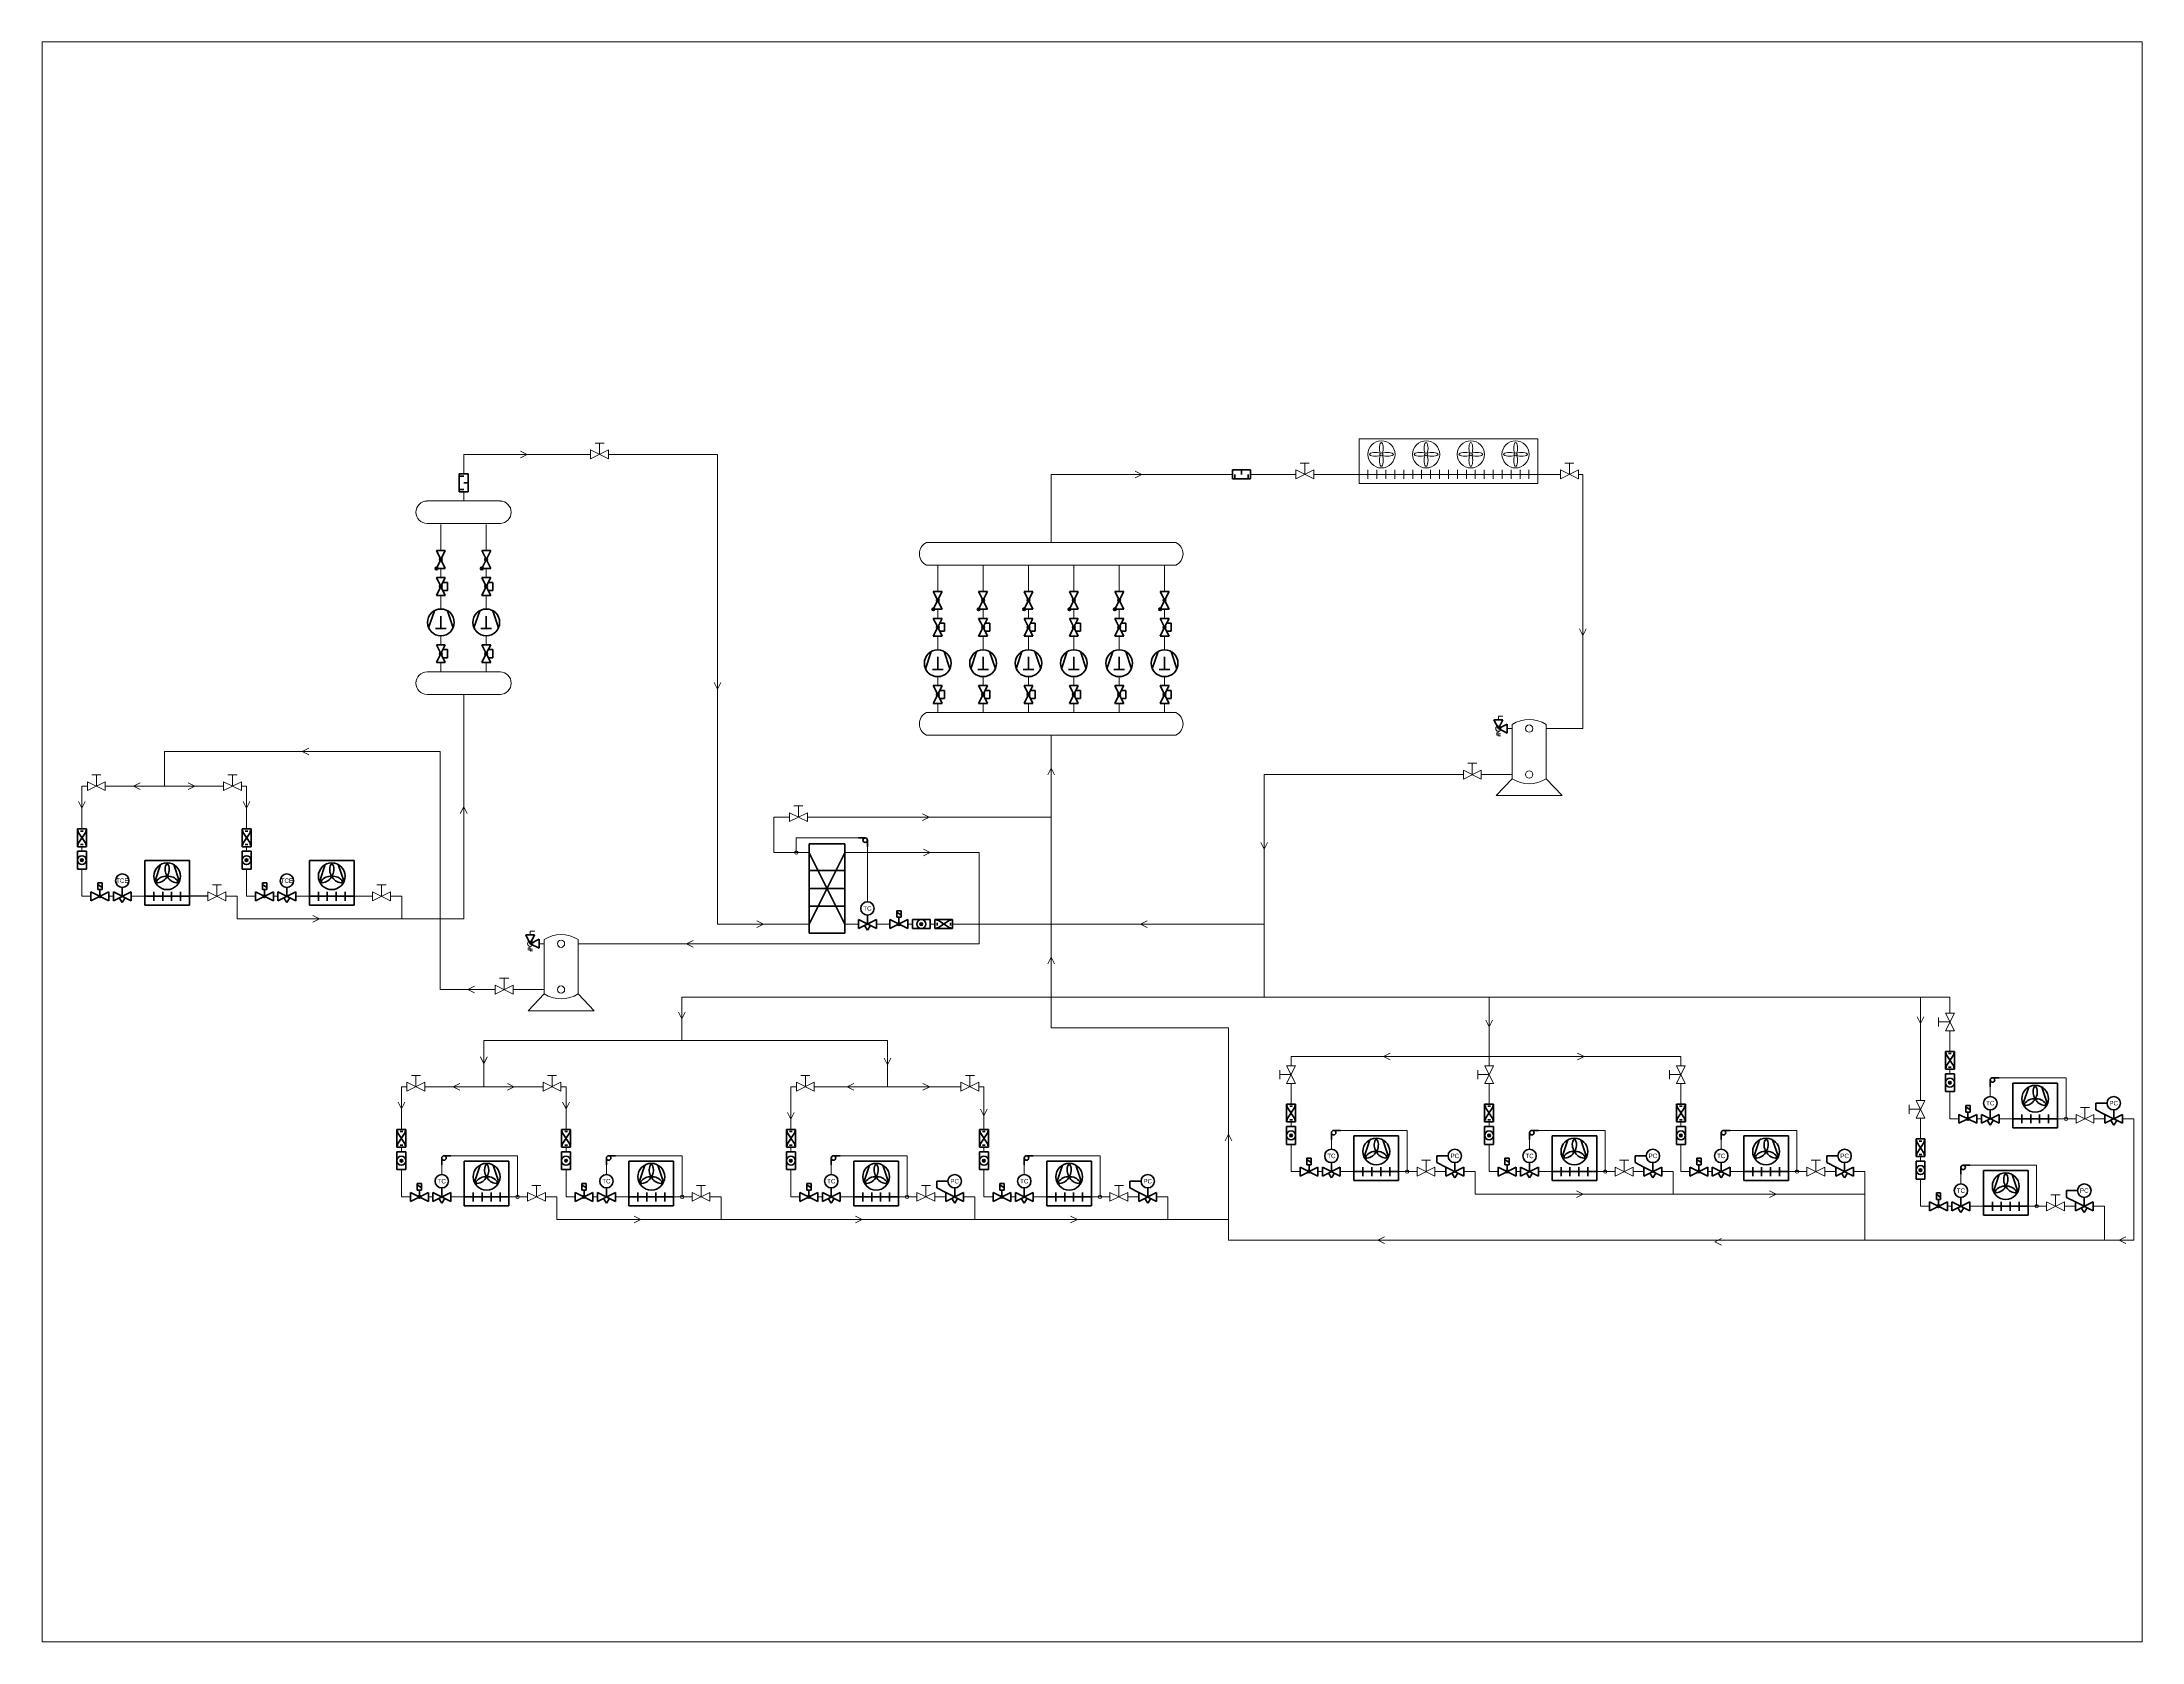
# Paper-space layout 'Layout2' of a CAD drawing. Header units: inches. Extents: x 1.05 to 9.45, y 0.8 to 7.2.
# The model-space entities are those that its viewports show. They can reach past a viewport. Long polylines and large blocks are cut down to what shows.
import ezdxf

# ---------------------------------------------------------------- set-up
doc = ezdxf.new("R2010")
doc.units = ezdxf.units.IN
doc.header["$MEASUREMENT"] = 0
doc.linetypes.add('BORDER2', pattern=[22.225, 6.35, -3.175, 6.35, -3.175, 0, -3.175])
doc.layers.add('CONTOUR', color=7, linetype='Continuous', lineweight=50)
doc.layers.add('TEXT', color=7, linetype='Continuous', lineweight=25)
doc.styles.get("Standard").update_dxf_attribs({"font": 'arial.ttf'})

# ---------------------------------------------------------------- blocks, each defined once
blk = doc.blocks.new('butalen')
at = {"layer": 'CONTOUR'}
for p, q in [((-6.850781, 4.447657), (-3.649219, 14.052343)), ((3.649219, 14.052343), (6.850781, 4.447657)), ((-3, 4), (3, 4)), ((0, 11), (0, 4))]:
    blk.add_line(p, q, dxfattribs=at)
blk.add_circle((0, 7.5), 7.5, dxfattribs=at)
blk = doc.blocks.new('punkt-1')
at = {"layer": 'CONTOUR'}
h = blk.add_hatch(color=256, dxfattribs=at)
edge = h.paths.add_edge_path()
edge.add_arc((0, 0), 0.75, 0, 360)
blk.add_circle((0, 0), 0.75, dxfattribs=at)
blk = doc.blocks.new('prohoden')
at = {"layer": 'CONTOUR'}
for p, q in [((0, 2.5), (0, -2.5)), ((5, 0), (0, 2.5)), ((0, -2.5), (5, 0)), ((2.75, 1.125), (2.75, 3.75)), ((2.75, 3.75), (7.25, 3.75)), ((5, 0), (10, 2.5)), ((10, -2.5), (5, 0)), ((7.25, 3.75), (7.25, 1.125)), ((10, 2.5), (10, -2.5))]:
    blk.add_line(p, q, dxfattribs=at)
blk.add_blockref('punkt-1', (5, 0), dxfattribs=at)
blk = doc.blocks.new('vuzvraten ventil')
at = {"layer": 'CONTOUR'}
h = blk.add_hatch(color=256, dxfattribs=at)
edge = h.paths.add_edge_path()
edge.add_arc((0, 2.5), 0.75, 0, 360)
h = blk.add_hatch(color=256, dxfattribs=at)
edge = h.paths.add_edge_path()
edge.add_arc((5, 0), 0.75, 0, 360)
for p, q in [((10, -2.5), (0, 2.5)), ((0, 2.5), (0, -2.5)), ((0, -2.5), (10, 2.5)), ((10, 2.5), (10, -2.5))]:
    blk.add_line(p, q, dxfattribs=at)
for centre in [(0, 2.5), (5, 0)]:
    blk.add_circle(centre, 0.75, dxfattribs=at)
blk = doc.blocks.new('shumozaglushitel')
at = {"layer": 'CONTOUR'}
for p, q in [((0, 2.5), (0, -2.5)), ((0, 2.5), (10, 2.5)), ((1.25, -2.5), (1.25, 0)), ((5, 2.5), (5, 0)), ((8.75, -2.5), (8.75, 0)), ((10, 2.5), (10, -2.5)), ((0, -2.5), (10, -2.5))]:
    blk.add_line(p, q, dxfattribs=at)
blk = doc.blocks.new('plustinchat')
at = {"layer": 'CONTOUR'}
for p, q in [((0, 5), (25, 5)), ((0, 5), (0, -5)), ((2.5, 5), (22.5, -5)), ((22.5, 5), (2.5, -5)), ((7.5, 5), (7.5, -5)), ((12.5, 5), (12.5, -5)), ((17.5, -5), (17.5, 5)), ((25, -5), (25, 5)), ((0, -5), (25, -5))]:
    blk.add_line(p, q, dxfattribs=at)
blk = doc.blocks.new('izparitel')
at = {"layer": 'CONTOUR'}
for p, q in [((25, 20), (0, 20)), ((0, 20), (0, -5)), ((5.649219, 8.197657), (8.850781, 17.802343)), ((16.149219, 17.802343), (19.350781, 8.197657)), ((25, -5), (25, 20)), ((0, 0), (25, 0)), ((5, -2.5), (5, 2.5)), ((10, 2.5), (10, -2.5)), ((15, -2.5), (15, 2.5)), ((20, 2.5), (20, -2.5)), ((0, -5), (25, -5))]:
    blk.add_line(p, q, dxfattribs=at)
blk.add_circle((12.5, 11.25), 7.5, dxfattribs=at)
for centre, radius, start, end in [((17.916667, 15), 6.588078, 155.57771, 214.695154), ((17.916667, 15), 6.588078, 155.57771, 214.695154), ((12.5, 17.101829), 0.851829, 46.909465, 133.090535), ((12.5, 17.101829), 0.851829, 46.909465, 133.090535), ((7.083333, 15), 6.588078, 325.304846, 24.42229), ((7.083333, 15), 6.588078, 325.304846, 24.42229), ((7.432168, 8.324086), 0.851829, 166.909465, 253.090535), ((11.960738, 4.684029), 6.588078, 85.304846, 144.42229), ((6.544071, 14.065971), 6.588078, 275.57771, 334.695154), ((13.039262, 4.684029), 6.588078, 35.57771, 94.695154), ((18.455929, 14.065971), 6.588078, 205.304846, 264.42229), ((17.567832, 8.324086), 0.851829, 286.909465, 13.090535)]:
    blk.add_arc(centre, radius, start, end, dxfattribs=at)
blk = doc.blocks.new('trv')
at = {"layer": 'CONTOUR'}
for p, q in [((10, -2.5), (0, 2.5)), ((0, 2.5), (0, -2.5)), ((0, -2.5), (10, 2.5)), ((5, 0), (5, 5)), ((10, 2.5), (10, -2.5)), ((5, -3.5), (3.333333, -0.833333)), ((5, -3.5), (6.666667, -0.833333))]:
    blk.add_line(p, q, dxfattribs=at)
blk.add_circle((5, 8.75), 3.75, dxfattribs=at)
at = {"layer": 'CONTOUR', "insert": (5, 8.75), "char_height": 2.5, "width": 100, "attachment_point": 5}
blk.add_mtext('TC', dxfattribs=at)
blk = doc.blocks.new('punkt-0')
at = {"layer": 'CONTOUR'}
h = blk.add_hatch(color=256, dxfattribs=at)
edge = h.paths.add_edge_path()
edge.add_arc((0, 0), 0.75, 0, 360)
blk.add_circle((0, 0), 0.75, dxfattribs=at)
blk = doc.blocks.new('solenoid-ventil')
at = {"layer": 'CONTOUR'}
for p, q in [((10, -2.5), (0, 2.5)), ((0, 2.5), (0, -2.5)), ((0, -2.5), (10, 2.5)), ((3.8, 7.5), (6.2, 7.5)), ((3.8, 7.5), (3.8, 3.8)), ((3.8, 6.7), (6.2, 5)), ((3.8, 3.8), (6.2, 3.8)), ((5, 0), (5, 3.8)), ((6.2, 7.5), (6.2, 3.8)), ((10, 2.5), (10, -2.5))]:
    blk.add_line(p, q, dxfattribs=at)
at = {"layer": 'CONTOUR', "rotation": 90}
blk.add_blockref('punkt-0', (5, 0), dxfattribs=at)
blk = doc.blocks.new('nabludatelno stuklo s indikator za vlaga')
at = {"layer": 'CONTOUR'}
for p, q in [((0, 2.5), (0, -2.5)), ((0, 2.5), (10, 2.5)), ((10, 2.5), (10, -2.5)), ((0, -2.5), (10, -2.5))]:
    blk.add_line(p, q, dxfattribs=at)
blk.add_circle((5, 0), 2.5, dxfattribs=at)
blk.add_blockref('punkt-0', (5, 0), dxfattribs=at)
blk = doc.blocks.new('filtur dehidrator')
at = {"layer": 'CONTOUR'}
for p, q in [((0, 2.5), (0, -2.5)), ((0, 2.5), (10, 2.5)), ((1.25, -2.5), (8.75, 2.5)), ((8.75, -2.5), (1.25, 2.5)), ((1.25, 2.5), (1.25, 1.75)), ((1.25, 0.75), (1.25, -0.75)), ((8.75, 2.5), (8.75, 1.75)), ((8.75, 0.75), (8.75, -0.75)), ((10, 2.5), (10, -2.5)), ((0, -2.5), (10, -2.5)), ((1.25, -2.5), (1.25, -1.75)), ((8.75, -2.5), (8.75, -1.75))]:
    blk.add_line(p, q, dxfattribs=at)
blk = doc.blocks.new('kapqrna truba1')
at = {"layer": 'CONTOUR'}
for p, q in [((3.75, 0), (0, 0)), ((5, -1.25), (5, -5))]:
    blk.add_line(p, q, dxfattribs=at)
blk.add_circle((3.75, -1.25), 1.25, dxfattribs=at)
blk = doc.blocks.new('pc-ventil2')
at = {"layer": 'CONTOUR'}
for p, q in [((-5, 5), (-5, 8.75)), ((1.25, 8.75), (-5, 8.75)), ((0, 2.5), (-5, 5)), ((10, -2.5), (0, 2.5)), ((0, 2.5), (0, -2.5)), ((0, -2.5), (10, 2.5)), ((5, 0), (5, 5)), ((10, 2.5), (10, -2.5)), ((5, -3.5), (3.333333, -0.833333)), ((5, -3.5), (6.666667, -0.833333))]:
    blk.add_line(p, q, dxfattribs=at)
blk.add_circle((5, 8.75), 3.75, dxfattribs=at)
at = {"layer": 'TEXT', "insert": (5, 8.75), "char_height": 2.5, "width": 100, "attachment_point": 5}
blk.add_mtext('PC', dxfattribs=at)
blk = doc.blocks.new('eckventil2')
at = {"layer": 'CONTOUR'}
for p, q in [((0, 2.5), (0, -2.5)), ((5, 0), (0, 2.5)), ((0, -2.5), (5, 0)), ((2.5, -5), (5, 0)), ((5, 0), (7.5, -5)), ((7.5, -5), (2.5, -5))]:
    blk.add_line(p, q, dxfattribs=at)
blk = doc.blocks.new('ERV')
at = {"layer": 'CONTOUR'}
for p, q in [((10, -2.5), (0, 2.5)), ((0, 2.5), (0, -2.5)), ((0, -2.5), (10, 2.5)), ((5, 0), (5, 5)), ((10, 2.5), (10, -2.5)), ((5, -3.5), (3.333333, -0.833333)), ((5, -3.5), (6.666667, -0.833333))]:
    blk.add_line(p, q, dxfattribs=at)
blk.add_circle((5, 8.75), 3.75, dxfattribs=at)
at = {"layer": 'TEXT', "insert": (5, 8.75), "char_height": 2.5, "width": 100, "attachment_point": 5}
blk.add_mtext('TCE', dxfattribs=at)

msp = doc.modelspace()

# ---------------------------------------------------------------- hatches: boundary and pattern name
at = {"lineweight": 15}
h = msp.add_hatch(color=256, dxfattribs=at)
h.dxf.hatch_style = 1
edge = h.paths.add_edge_path()
edge.add_arc((36.89, 19.324), 0.034, 0, 180)
edge.add_arc((36.89, 19.324), 0.034, 180, 314.9981)
edge.add_ellipse((36.89, 19.192), major_axis=(0, -0.132), ratio=0.316606, start_angle=504.8644, end_angle=504.8652)
edge.add_ellipse((37.022, 19.324), major_axis=(0.132, 0), ratio=0.316606, start_angle=-144.8652, end_angle=-144.8644)
edge.add_arc((36.89, 19.324), 0.034, 314.9995, 360)
edge = h.paths.add_edge_path()
edge.add_arc((37.876, 19.324), 0.034, 180, 314.9981)
edge.add_ellipse((37.876, 19.192), major_axis=(0, -0.132), ratio=0.316606, start_angle=504.8644, end_angle=504.8652)
edge.add_ellipse((38.008, 19.324), major_axis=(0.132, 0), ratio=0.316606, start_angle=-144.8652, end_angle=-144.8644)
edge.add_arc((37.876, 19.324), 0.034, 314.9995, 360)
edge.add_arc((37.876, 19.324), 0.034, 0, 180)
edge = h.paths.add_edge_path()
edge.add_arc((38.862, 19.324), 0.034, 180, 314.9981)
edge.add_ellipse((38.862, 19.192), major_axis=(0, -0.132), ratio=0.316606, start_angle=504.8644, end_angle=504.8652)
edge.add_ellipse((38.994, 19.324), major_axis=(0.132, 0), ratio=0.316606, start_angle=-144.8652, end_angle=-144.8644)
edge.add_arc((38.862, 19.324), 0.034, 314.9995, 360)
edge.add_arc((38.862, 19.324), 0.034, 0, 180)
edge = h.paths.add_edge_path()
edge.add_arc((39.848, 19.324), 0.034, 180, 314.9981)
edge.add_ellipse((39.848, 19.192), major_axis=(0, -0.132), ratio=0.316606, start_angle=504.8644, end_angle=504.8652)
edge.add_ellipse((39.979, 19.324), major_axis=(0.132, 0), ratio=0.316606, start_angle=-144.8652, end_angle=-144.8644)
edge.add_arc((39.848, 19.324), 0.034, 314.9995, 360)
edge.add_arc((39.848, 19.324), 0.034, 0, 180)

# ---------------------------------------------------------------- linework, layer by layer
for p, q in [((19.654, 19.322), (19.654, 19.572)), ((36.397, 19.669), (36.397, 18.881)), ((35.201, 19.131), (35.101, 19.131)), ((35.201, 18.881), (35.201, 19.131)), ((35.201, 19.131), (35.301, 19.131)), ((41.036, 18.881), (41.036, 19.131)), ((29.61, 17.381), (29.61, 18.881)), ((29.61, 18.881), (33.61, 18.881)), ((34.004, 18.881), (35.004, 18.881)), ((35.004, 18.98), (35.397, 18.783)), ((35.397, 18.98), (35.004, 18.783)), ((35.004, 18.98), (35.004, 18.783)), ((35.397, 18.783), (35.397, 18.98)), ((35.397, 18.881), (36.397, 18.881)), ((36.397, 18.881), (40.34, 18.881)), ((36.594, 18.98), (36.594, 18.783)), ((36.791, 18.98), (36.791, 18.783)), ((36.988, 18.98), (36.988, 18.783)), ((37.185, 18.98), (37.185, 18.783)), ((37.382, 18.98), (37.382, 18.783)), ((37.58, 18.98), (37.58, 18.783)), ((37.777, 18.98), (37.777, 18.783)), ((37.974, 18.98), (37.974, 18.783)), ((38.171, 18.98), (38.171, 18.783)), ((38.368, 18.98), (38.368, 18.783)), ((38.566, 18.98), (38.566, 18.783)), ((38.763, 18.98), (38.763, 18.783)), ((38.96, 18.98), (38.96, 18.783)), ((39.157, 18.98), (39.157, 18.783)), ((39.354, 18.98), (39.354, 18.783)), ((39.552, 18.98), (39.552, 18.783)), ((39.749, 18.98), (39.749, 18.783)), ((39.946, 18.98), (39.946, 18.783)), ((40.143, 18.98), (40.143, 18.783)), ((40.34, 18.881), (40.84, 18.881)), ((41.233, 18.881), (41.333, 18.881)), ((41.333, 18.881), (41.333, 17.381)), ((17.467, 18.3), (15.852, 18.3)), ((16.659, 18.3), (16.659, 18.5)), ((16.156, 17.402), (16.156, 17.781)), ((17.156, 17.402), (17.156, 17.781)), ((16.156, 17.202), (16.156, 17.402)), ((17.156, 17.202), (17.156, 17.402)), ((41.333, 17.381), (41.333, 13.278)), ((16.156, 16.608), (16.156, 16.808)), ((17.156, 16.608), (17.156, 16.808)), ((27.11, 16.502), (27.11, 16.881)), ((28.11, 16.502), (28.11, 16.881)), ((29.11, 16.502), (29.11, 16.881)), ((30.11, 16.502), (30.11, 16.881)), ((31.11, 16.502), (31.11, 16.881)), ((32.11, 16.502), (32.11, 16.881)), ((16.156, 15.914), (16.156, 16.214)), ((17.156, 15.914), (17.156, 16.214)), ((27.11, 16.302), (27.11, 16.502)), ((28.11, 16.302), (28.11, 16.502)), ((29.11, 16.302), (29.11, 16.502)), ((30.11, 16.302), (30.11, 16.502)), ((31.11, 16.302), (31.11, 16.502)), ((32.11, 16.302), (32.11, 16.502)), ((27.11, 15.708), (27.11, 15.908)), ((28.11, 15.708), (28.11, 15.908)), ((29.11, 15.708), (29.11, 15.908)), ((30.11, 15.708), (30.11, 15.908)), ((31.11, 15.708), (31.11, 15.908)), ((32.11, 15.708), (32.11, 15.908)), ((16.156, 15.127), (16.156, 15.324)), ((17.156, 15.127), (17.156, 15.324)), ((27.11, 15.014), (27.11, 15.314)), ((28.11, 15.014), (28.11, 15.314)), ((29.11, 15.014), (29.11, 15.314)), ((30.11, 15.014), (30.11, 15.314)), ((31.11, 15.014), (31.11, 15.314)), ((32.11, 15.014), (32.11, 15.314)), ((17.467, 14.533), (15.852, 14.533)), ((16.156, 14.533), (16.156, 14.733)), ((17.156, 14.533), (17.156, 14.733)), ((27.11, 14.227), (27.11, 14.424)), ((28.11, 14.227), (28.11, 14.424)), ((29.11, 14.227), (29.11, 14.424)), ((30.11, 14.227), (30.11, 14.424)), ((31.11, 14.227), (31.11, 14.424)), ((32.11, 14.227), (32.11, 14.424)), ((16.659, 9.081), (16.659, 14.033)), ((27.11, 13.633), (27.11, 13.833)), ((28.11, 13.633), (28.11, 13.833)), ((29.11, 13.633), (29.11, 13.833)), ((30.11, 13.633), (30.11, 13.833)), ((31.11, 13.633), (31.11, 13.833)), ((32.11, 13.633), (32.11, 13.833)), ((39.468, 13.474), (39.468, 13.554)), ((39.468, 13.554), (39.568, 13.554)), ((29.61, 13.133), (29.61, 8.243)), ((39.468, 13.199), (39.419, 13.18)), ((39.419, 13.18), (39.517, 13.16)), ((39.517, 13.16), (39.419, 13.14)), ((39.419, 13.14), (39.517, 13.121)), ((39.468, 13.219), (39.468, 13.199)), ((39.517, 13.121), (39.468, 13.111)), ((39.773, 13.278), (39.665, 13.278)), ((39.773, 13.372), (39.773, 12.172)), ((40.523, 13.372), (40.523, 12.172)), ((41.333, 13.278), (40.523, 13.278)), ((38.894, 12.266), (38.894, 12.516)), ((8.562, 12.009), (8.562, 12.259)), ((10.062, 12.009), (10.062, 12.384)), ((11.562, 12.009), (11.562, 12.259)), ((38.698, 12.266), (34.305, 12.266)), ((34.305, 8.969), (34.305, 12.266)), ((39.773, 12.266), (39.091, 12.266)), ((39.773, 12.172), (39.42, 11.801)), ((40.523, 12.172), (40.876, 11.801)), ((8.242, 12.009), (8.242, 11.521)), ((8.242, 12.009), (8.365, 12.009)), ((8.759, 12.009), (11.365, 12.009)), ((11.872, 12.009), (11.759, 12.009)), ((11.872, 12.009), (11.872, 11.521)), ((24.038, 11.325), (24.038, 11.575)), ((39.42, 11.801), (40.876, 11.801)), ((8.242, 11.069), (8.242, 11.521)), ((11.872, 11.069), (11.872, 11.521)), ((24.235, 11.325), (29.61, 11.325)), ((8.242, 10.575), (8.242, 10.675)), ((11.872, 10.575), (11.872, 10.675)), ((25.063, 10.544), (25.86, 10.544)), ((25.86, 10.544), (28.022, 10.544)), ((28.022, 10.544), (28.022, 8.536)), ((8.242, 10.081), (8.242, 10.181)), ((8.242, 9.581), (8.242, 10.081)), ((11.219, 9.581), (11.219, 9.831)), ((11.872, 10.081), (11.872, 10.181)), ((11.872, 9.581), (11.872, 10.081)), ((14.848, 9.581), (14.848, 9.831)), ((8.442, 9.581), (8.242, 9.581)), ((8.936, 9.581), (8.836, 9.581)), ((9.63, 9.581), (9.33, 9.581)), ((11.415, 9.581), (11.665, 9.581)), ((11.665, 9.581), (11.665, 9.081)), ((12.072, 9.581), (11.872, 9.581)), ((12.565, 9.581), (12.465, 9.581)), ((13.259, 9.581), (12.959, 9.581)), ((14.243, 9.581), (14.651, 9.581)), ((15.045, 9.581), (15.295, 9.581)), ((15.295, 9.581), (15.295, 9.081)), ((11.665, 9.081), (15.295, 9.081)), ((15.295, 9.081), (16.659, 9.081)), ((18.125, 8.733), (18.125, 8.812)), ((18.125, 8.812), (18.225, 8.812)), ((25.063, 8.969), (25.363, 8.969)), ((26.057, 8.969), (25.757, 8.969)), ((26.55, 8.969), (26.45, 8.969)), ((26.944, 8.969), (27.044, 8.969)), ((34.305, 8.969), (27.438, 8.969)), ((34.305, 8.969), (34.305, 7.358)), ((18.125, 8.458), (18.076, 8.438)), ((18.076, 8.438), (18.174, 8.418)), ((18.174, 8.418), (18.076, 8.399)), ((18.076, 8.399), (18.174, 8.379)), ((18.125, 8.477), (18.125, 8.458)), ((18.174, 8.379), (18.125, 8.369)), ((18.43, 8.536), (18.322, 8.536)), ((18.43, 8.63), (18.43, 7.43)), ((19.18, 8.63), (19.18, 7.43)), ((19.99, 8.536), (19.18, 8.536)), ((25.86, 8.536), (19.99, 8.536)), ((28.022, 8.536), (25.86, 8.536)), ((29.61, 6.682), (29.61, 8.243)), ((17.551, 7.524), (17.551, 7.774)), ((18.43, 7.524), (17.748, 7.524)), ((18.43, 7.43), (18.077, 7.06)), ((19.18, 7.43), (19.533, 7.06)), ((18.077, 7.06), (19.533, 7.06)), ((21.467, 7.358), (21.467, 6.403)), ((21.467, 7.358), (34.305, 7.358)), ((34.305, 7.358), (39.265, 7.358)), ((39.265, 7.358), (39.265, 6.047)), ((39.265, 7.358), (49.423, 7.358)), ((48.775, 5.282), (48.775, 7.358)), ((49.423, 7.358), (49.423, 7.208)), ((49.423, 7.008), (49.423, 7.208)), ((33.52, 6.682), (29.61, 6.682)), ((33.52, 1.999), (33.52, 6.682)), ((49.173, 6.812), (49.423, 6.812)), ((49.423, 6.162), (49.423, 6.615)), ((21.467, 6.403), (17.106, 6.403)), ((17.106, 6.403), (17.106, 5.758)), ((21.467, 6.403), (26.005, 6.403)), ((26.005, 6.403), (26.005, 5.706)), ((34.898, 5.847), (34.898, 6.047)), ((34.898, 6.047), (43.492, 6.047)), ((39.265, 5.847), (39.265, 6.047)), ((43.492, 6.047), (43.492, 5.847)), ((15.605, 5.383), (15.605, 5.633)), ((17.106, 5.383), (17.106, 5.758)), ((18.606, 5.383), (18.606, 5.633)), ((24.192, 5.383), (24.192, 5.633)), ((26.005, 5.383), (26.005, 5.706)), ((27.818, 5.383), (27.818, 5.633)), ((34.648, 5.65), (34.898, 5.65)), ((39.015, 5.65), (39.265, 5.65)), ((43.242, 5.65), (43.492, 5.65)), ((49.423, 5.669), (49.423, 5.769)), ((50.511, 5.58), (51.984, 5.58)), ((51.984, 5.58), (51.984, 4.675)), ((15.286, 5.383), (15.286, 4.895)), ((15.286, 5.383), (15.409, 5.383)), ((15.802, 5.383), (18.409, 5.383)), ((18.915, 5.383), (18.803, 5.383)), ((18.915, 5.383), (18.915, 4.895)), ((23.872, 5.383), (23.872, 4.895)), ((23.872, 5.383), (23.995, 5.383)), ((24.389, 5.383), (27.621, 5.383)), ((28.128, 5.383), (28.015, 5.383)), ((28.128, 5.383), (28.128, 4.895)), ((34.898, 5.001), (34.898, 5.453)), ((39.265, 5.001), (39.265, 5.453)), ((43.492, 5.001), (43.492, 5.453)), ((48.775, 5.082), (48.775, 5.282)), ((49.423, 5.175), (49.423, 5.275)), ((49.423, 4.675), (49.423, 5.175)), ((50.314, 5.167), (50.314, 5.384)), ((15.286, 4.443), (15.286, 4.895)), ((18.915, 4.443), (18.915, 4.895)), ((23.872, 4.443), (23.872, 4.895)), ((28.128, 4.443), (28.128, 4.895)), ((48.525, 4.885), (48.775, 4.885)), ((48.775, 4.236), (48.775, 4.688)), ((49.623, 4.675), (49.423, 4.675)), ((50.117, 4.675), (50.017, 4.675)), ((50.811, 4.675), (50.511, 4.675)), ((51.795, 4.675), (52.203, 4.675)), ((52.4, 4.675), (52.4, 4.925)), ((52.597, 4.675), (52.837, 4.675)), ((53.231, 4.675), (53.481, 4.675)), ((53.481, 4.675), (53.481, 4.175)), ((34.898, 4.507), (34.898, 4.607)), ((35.788, 4.005), (35.788, 4.222)), ((35.985, 4.419), (37.458, 4.419)), ((37.458, 4.419), (37.458, 3.513)), ((39.265, 4.507), (39.265, 4.607)), ((40.156, 4.005), (40.156, 4.222)), ((40.353, 4.419), (41.825, 4.419)), ((41.825, 4.419), (41.825, 3.513)), ((43.492, 4.507), (43.492, 4.607)), ((44.382, 4.005), (44.382, 4.222)), ((44.579, 4.419), (46.052, 4.419)), ((46.052, 4.419), (46.052, 3.513)), ((53.481, 4.175), (53.481, 1.999)), ((15.286, 3.949), (15.286, 4.049)), ((16.373, 3.861), (17.846, 3.861)), ((17.846, 3.861), (17.846, 2.955)), ((18.915, 3.949), (18.915, 4.049)), ((20.003, 3.861), (21.475, 3.861)), ((21.475, 3.861), (21.475, 2.955)), ((23.872, 3.949), (23.872, 4.049)), ((24.96, 3.861), (26.432, 3.861)), ((26.432, 3.861), (26.432, 2.955)), ((28.128, 3.949), (28.128, 4.049)), ((29.215, 3.861), (30.688, 3.861)), ((30.688, 3.861), (30.688, 2.955)), ((34.898, 4.013), (34.898, 4.113)), ((34.898, 3.513), (34.898, 4.013)), ((37.874, 3.513), (37.874, 3.763)), ((39.265, 4.013), (39.265, 4.113)), ((39.265, 3.513), (39.265, 4.013)), ((42.242, 3.513), (42.242, 3.763)), ((43.492, 4.013), (43.492, 4.113)), ((43.492, 3.513), (43.492, 4.013)), ((46.468, 3.513), (46.468, 3.763)), ((48.775, 3.742), (48.775, 3.842)), ((15.286, 3.455), (15.286, 3.555)), ((15.286, 2.955), (15.286, 3.455)), ((16.176, 3.448), (16.176, 3.664)), ((18.915, 3.455), (18.915, 3.555)), ((18.915, 2.955), (18.915, 3.455)), ((19.806, 3.448), (19.806, 3.664)), ((23.872, 3.455), (23.872, 3.555)), ((23.872, 2.955), (23.872, 3.455)), ((24.763, 3.448), (24.763, 3.664)), ((28.128, 3.455), (28.128, 3.555)), ((28.128, 2.955), (28.128, 3.455)), ((29.018, 3.448), (29.018, 3.664)), ((35.098, 3.513), (34.898, 3.513)), ((35.591, 3.513), (35.491, 3.513)), ((36.285, 3.513), (35.985, 3.513)), ((37.269, 3.513), (37.677, 3.513)), ((38.071, 3.513), (38.311, 3.513)), ((38.705, 3.513), (38.955, 3.513)), ((38.955, 3.513), (38.955, 3.013)), ((39.465, 3.513), (39.265, 3.513)), ((39.959, 3.513), (39.859, 3.513)), ((40.653, 3.513), (40.353, 3.513)), ((41.637, 3.513), (42.045, 3.513)), ((42.439, 3.513), (42.679, 3.513)), ((43.073, 3.513), (43.323, 3.513)), ((43.323, 3.513), (43.323, 3.013)), ((43.692, 3.513), (43.492, 3.513)), ((44.185, 3.513), (44.085, 3.513)), ((44.879, 3.513), (44.579, 3.513)), ((45.863, 3.513), (46.271, 3.513)), ((46.665, 3.513), (46.905, 3.513)), ((47.299, 3.513), (47.549, 3.513)), ((47.549, 3.513), (47.549, 3.013)), ((48.775, 3.248), (48.775, 3.348)), ((48.775, 2.748), (48.775, 3.248)), ((49.665, 3.24), (49.665, 3.457)), ((49.862, 3.654), (51.335, 3.654)), ((51.335, 3.654), (51.335, 2.748)), ((15.486, 2.955), (15.286, 2.955)), ((15.979, 2.955), (15.879, 2.955)), ((16.673, 2.955), (16.373, 2.955)), ((17.657, 2.955), (18.065, 2.955)), ((18.262, 2.955), (18.262, 3.205)), ((18.459, 2.955), (18.709, 2.955)), ((18.709, 2.955), (18.709, 2.455)), ((19.115, 2.955), (18.915, 2.955)), ((19.609, 2.955), (19.509, 2.955)), ((20.303, 2.955), (20.003, 2.955)), ((21.287, 2.955), (21.695, 2.955)), ((21.891, 2.955), (21.891, 3.205)), ((22.088, 2.955), (22.338, 2.955)), ((22.338, 2.955), (22.338, 2.455)), ((24.072, 2.955), (23.872, 2.955)), ((24.566, 2.955), (24.466, 2.955)), ((25.26, 2.955), (24.96, 2.955)), ((26.244, 2.955), (26.652, 2.955)), ((26.849, 2.955), (26.849, 3.205)), ((27.045, 2.955), (27.286, 2.955)), ((27.68, 2.955), (27.93, 2.955)), ((27.93, 2.955), (27.93, 2.455)), ((28.328, 2.955), (28.128, 2.955)), ((28.821, 2.955), (28.721, 2.955)), ((29.515, 2.955), (29.215, 2.955)), ((30.499, 2.955), (30.907, 2.955)), ((31.104, 2.955), (31.104, 3.205)), ((31.301, 2.955), (31.542, 2.955)), ((31.935, 2.955), (32.185, 2.955)), ((32.185, 2.955), (32.185, 2.455)), ((47.549, 3.013), (38.955, 3.013)), ((47.549, 3.013), (47.549, 1.999)), ((51.751, 2.748), (51.751, 2.998)), ((18.709, 2.455), (32.185, 2.455)), ((32.185, 2.455), (33.52, 2.455)), ((48.975, 2.748), (48.775, 2.748)), ((49.468, 2.748), (49.368, 2.748)), ((50.162, 2.748), (49.862, 2.748)), ((51.146, 2.748), (51.554, 2.748)), ((51.948, 2.748), (52.189, 2.748)), ((52.582, 2.748), (52.832, 2.748)), ((52.832, 2.748), (52.832, 2.248)), ((47.549, 1.999), (33.52, 1.999)), ((52.832, 1.999), (47.549, 1.999)), ((52.832, 2.248), (52.832, 1.999)), ((53.481, 1.999), (52.832, 1.999))]:
    msp.add_line(p, q, dxfattribs=at)
at = {"linetype": 'BORDER2', "lineweight": 15}
for p, q in [((25.363, 10.867), (23.992, 10.867)), ((23.992, 10.867), (23.992, 10.544)), ((25.56, 9.461), (25.56, 10.67))]:
    msp.add_line(p, q, dxfattribs=at)
msp.add_line((11.022, 9.581), (10.614, 9.581))
at = {"lineweight": 15}
for points in [[(19.754, 19.572), (19.654, 19.572), (19.554, 19.572)], [(36.397, 18.881), (36.397, 18.684), (40.34, 18.684), (40.34, 19.669), (36.397, 19.669)], [(16.659, 18.894), (16.659, 19.322), (19.457, 19.322)], [(17.91, 19.396), (18.058, 19.322), (17.91, 19.248)], [(19.851, 19.322), (22.255, 19.322), (22.255, 8.969), (24.276, 8.969)], [(40.936, 19.131), (41.036, 19.131), (41.136, 19.131)], [(31.462, 18.955), (31.61, 18.881), (31.462, 18.807)], [(41.407, 15.477), (41.333, 15.329), (41.26, 15.477)], [(22.328, 14.293), (22.255, 14.145), (22.181, 14.293)], [(17.355, 7.524), (16.138, 7.524), (16.138, 12.772), (10.062, 12.772), (10.062, 12.384)], [(13.248, 12.699), (13.1, 12.772), (13.248, 12.846)], [(38.794, 12.516), (38.894, 12.516), (38.994, 12.516)], [(8.462, 12.259), (8.562, 12.259), (8.662, 12.259)], [(9.529, 11.935), (9.381, 12.009), (9.529, 12.082)], [(10.583, 12.082), (10.731, 12.009), (10.583, 11.935)], [(11.462, 12.259), (11.562, 12.259), (11.662, 12.259)], [(29.536, 12.26), (29.61, 12.408), (29.684, 12.26)], [(8.316, 11.669), (8.242, 11.521), (8.168, 11.669)], [(11.946, 11.669), (11.872, 11.521), (11.798, 11.669)], [(24.138, 11.575), (24.038, 11.575), (23.938, 11.575)], [(16.585, 11.41), (16.659, 11.557), (16.733, 11.41)], [(24.276, 10.544), (23.498, 10.544), (23.498, 11.325), (23.841, 11.325)], [(26.775, 11.399), (26.922, 11.325), (26.775, 11.252)], [(34.379, 10.765), (34.305, 10.617), (34.231, 10.765)], [(26.793, 10.617), (26.941, 10.544), (26.793, 10.47)], [(11.119, 9.831), (11.219, 9.831), (11.319, 9.831)], [(14.748, 9.831), (14.848, 9.831), (14.948, 9.831)], [(13.333, 9.155), (13.48, 9.081), (13.333, 9.008)], [(23.118, 9.043), (23.265, 8.969), (23.118, 8.895)], [(31.728, 8.895), (31.581, 8.969), (31.728, 9.043)], [(21.721, 8.462), (21.574, 8.536), (21.721, 8.61)], [(29.536, 8.095), (29.61, 8.243), (29.684, 8.095)], [(16.894, 7.45), (16.747, 7.524), (16.894, 7.598)], [(17.451, 7.774), (17.551, 7.774), (17.651, 7.774)], [(21.54, 7.028), (21.467, 6.88), (21.393, 7.028)], [(39.339, 6.85), (39.265, 6.702), (39.191, 6.85)], [(48.849, 6.924), (48.775, 6.776), (48.701, 6.924)], [(49.173, 6.712), (49.173, 6.812), (49.173, 6.912)], [(17.179, 6.039), (17.106, 5.891), (17.032, 6.039)], [(37.081, 5.973), (36.934, 6.047), (37.081, 6.121)], [(41.212, 6.121), (41.359, 6.047), (41.212, 5.973)], [(15.505, 5.633), (15.605, 5.633), (15.705, 5.633)], [(18.706, 5.633), (18.606, 5.633), (18.506, 5.633)], [(24.092, 5.633), (24.192, 5.633), (24.292, 5.633)], [(26.079, 6.011), (26.005, 5.864), (25.931, 6.011)], [(27.918, 5.633), (27.818, 5.633), (27.718, 5.633)], [(34.648, 5.55), (34.648, 5.65), (34.648, 5.75)], [(39.015, 5.55), (39.015, 5.65), (39.015, 5.75)], [(43.242, 5.55), (43.242, 5.65), (43.242, 5.75)], [(16.572, 5.309), (16.424, 5.383), (16.572, 5.456)], [(17.627, 5.456), (17.774, 5.383), (17.627, 5.309)], [(25.259, 5.309), (25.111, 5.383), (25.259, 5.456)], [(26.784, 5.456), (26.932, 5.383), (26.784, 5.309)], [(15.359, 5.043), (15.286, 4.895), (15.212, 5.043)], [(18.989, 5.043), (18.915, 4.895), (18.841, 5.043)], [(23.946, 4.817), (23.872, 4.669), (23.798, 4.817)], [(28.202, 4.89), (28.128, 4.743), (28.054, 4.89)], [(48.525, 4.785), (48.525, 4.885), (48.525, 4.985)], [(52.3, 4.925), (52.4, 4.925), (52.5, 4.925)], [(33.446, 4.193), (33.52, 4.34), (33.594, 4.193)], [(37.774, 3.763), (37.874, 3.763), (37.974, 3.763)], [(42.142, 3.763), (42.242, 3.763), (42.342, 3.763)], [(46.368, 3.763), (46.468, 3.763), (46.568, 3.763)], [(18.162, 3.205), (18.262, 3.205), (18.362, 3.205)], [(21.791, 3.205), (21.891, 3.205), (21.991, 3.205)], [(26.749, 3.205), (26.849, 3.205), (26.949, 3.205)], [(31.004, 3.205), (31.104, 3.205), (31.204, 3.205)], [(41.193, 3.087), (41.341, 3.013), (41.193, 2.94)], [(45.445, 3.087), (45.593, 3.013), (45.445, 2.94)], [(51.651, 2.998), (51.751, 2.998), (51.851, 2.998)], [(20.414, 2.529), (20.561, 2.455), (20.414, 2.382)], [(25.299, 2.529), (25.447, 2.455), (25.299, 2.382)], [(30.04, 2.529), (30.188, 2.455), (30.04, 2.382)], [(36.962, 1.925), (36.814, 1.999), (36.962, 2.072)], [(44.391, 1.888), (44.243, 1.962), (44.391, 2.036)], [(53.304, 1.925), (53.157, 1.999), (53.304, 2.072)]]:
    msp.add_lwpolyline(points, dxfattribs=at)
for points in [[(19.851, 19.42), (19.851, 19.223), (19.457, 19.42), (19.457, 19.223)], [(40.84, 18.98), (40.84, 18.783), (41.233, 18.98), (41.233, 18.783)], [(8.365, 12.107), (8.365, 11.91), (8.759, 12.107), (8.759, 11.91)], [(11.759, 12.107), (11.759, 11.91), (11.365, 12.107), (11.365, 11.91)], [(38.698, 12.364), (38.698, 12.167), (39.091, 12.364), (39.091, 12.167)], [(24.235, 11.424), (24.235, 11.227), (23.841, 11.424), (23.841, 11.227)], [(11.022, 9.68), (11.022, 9.483), (11.415, 9.68), (11.415, 9.483)], [(14.651, 9.68), (14.651, 9.483), (15.045, 9.68), (15.045, 9.483)], [(17.355, 7.622), (17.355, 7.425), (17.748, 7.622), (17.748, 7.425)], [(49.325, 6.615), (49.522, 6.615), (49.325, 7.008), (49.522, 7.008)], [(34.799, 5.453), (34.996, 5.453), (34.799, 5.847), (34.996, 5.847)], [(39.167, 5.453), (39.364, 5.453), (39.167, 5.847), (39.364, 5.847)], [(43.393, 5.453), (43.59, 5.453), (43.393, 5.847), (43.59, 5.847)], [(15.409, 5.481), (15.409, 5.284), (15.802, 5.481), (15.802, 5.284)], [(18.803, 5.481), (18.803, 5.284), (18.409, 5.481), (18.409, 5.284)], [(23.995, 5.481), (23.995, 5.284), (24.389, 5.481), (24.389, 5.284)], [(28.015, 5.481), (28.015, 5.284), (27.621, 5.481), (27.621, 5.284)], [(48.676, 4.688), (48.873, 4.688), (48.676, 5.082), (48.873, 5.082)], [(52.203, 4.773), (52.203, 4.577), (52.597, 4.773), (52.597, 4.577)], [(37.677, 3.612), (37.677, 3.415), (38.071, 3.612), (38.071, 3.415)], [(42.045, 3.612), (42.045, 3.415), (42.439, 3.612), (42.439, 3.415)], [(46.271, 3.612), (46.271, 3.415), (46.665, 3.612), (46.665, 3.415)], [(18.065, 3.054), (18.065, 2.857), (18.459, 3.054), (18.459, 2.857)], [(21.695, 3.054), (21.695, 2.857), (22.088, 3.054), (22.088, 2.857)], [(26.652, 3.054), (26.652, 2.857), (27.045, 3.054), (27.045, 2.857)], [(30.907, 3.054), (30.907, 2.857), (31.301, 3.054), (31.301, 2.857)], [(51.554, 2.847), (51.554, 2.65), (51.948, 2.847), (51.948, 2.65)]]:
    msp.add_lwpolyline(points, close=True, dxfattribs=at)
for points in [[(15.852, 18.294, 1), (15.852, 17.8), (17.467, 17.8)], [(15.852, 14.526, 1), (15.852, 14.033), (17.467, 14.033)]]:
    msp.add_lwpolyline(points, format="xyb", dxfattribs=at)
for points in [[(32.362, 16.881, 0.620525), (32.362, 17.381), (31.61, 17.381), (27.61, 17.381), (26.86, 17.381, 0.620525), (26.86, 16.881), (27.61, 16.881), (31.61, 16.881)], [(32.362, 13.133, 0.620525), (32.362, 13.633), (31.61, 13.633), (27.61, 13.633), (26.86, 13.633, 0.620525), (26.86, 13.133), (27.61, 13.133), (31.61, 13.133)]]:
    msp.add_lwpolyline(points, format="xyb", close=True, dxfattribs=at)
for centre, radius in [((36.89, 19.324), 0.3), ((37.876, 19.324), 0.3), ((38.862, 19.324), 0.3), ((39.848, 19.324), 0.3), ((36.89, 19.324), 0.034), ((37.876, 19.324), 0.034), ((38.862, 19.324), 0.034), ((39.848, 19.324), 0.034), ((39.468, 13.278), 0.0586), ((40.148, 13.278), 0.08), ((40.148, 12.266), 0.08), ((23.992, 10.544), 0.0371), ((18.125, 8.536), 0.0586), ((18.805, 8.536), 0.08), ((18.805, 7.524), 0.08), ((51.984, 4.675), 0.0381), ((37.458, 3.513), 0.0381), ((41.825, 3.513), 0.0381), ((46.052, 3.513), 0.0381), ((17.846, 2.955), 0.0381), ((21.475, 2.955), 0.0381), ((26.432, 2.955), 0.0381), ((30.688, 2.955), 0.0381), ((51.335, 2.748), 0.0381)]:
    msp.add_circle(centre, radius, dxfattribs=at)
for centre, radius, start, end in [((17.46, 18.047), 0.247, 270, 90), ((17.46, 14.28), 0.247, 270, 90), ((40.148, 12.77), 0.708, 57.9946, 122.0054), ((40.148, 12.772), 0.708, 237.9946, 302.0054), ((18.805, 8.028), 0.708, 57.9946, 122.0054), ((18.805, 8.03), 0.708, 237.9946, 302.0054)]:
    msp.add_arc(centre, radius, start, end, dxfattribs=at)
for centre, major_axis, start_param, end_param in [((36.89, 19.456), (0, -0.132), 0.61325, 5.669955), ((37.876, 19.456), (0, -0.132), 0.61325, 5.669955), ((38.862, 19.456), (0, -0.132), 0.61325, 5.669955), ((39.848, 19.456), (0, -0.132), 0.61325, 5.669955), ((36.758, 19.324), (-0.132, 0), 3.754824, 8.811547), ((36.89, 19.192), (0, -0.132), 3.754806, 8.81156), ((37.744, 19.324), (-0.132, 0), 3.754824, 8.811547), ((37.876, 19.192), (0, -0.132), 3.754806, 8.81156), ((38.73, 19.324), (-0.132, 0), 3.754824, 8.811547), ((38.862, 19.192), (0, -0.132), 3.754806, 8.81156), ((39.716, 19.324), (-0.132, 0), 3.754824, 8.811547), ((39.848, 19.192), (0, -0.132), 3.754806, 8.81156)]:
    msp.add_ellipse(centre, major_axis=major_axis, ratio=0.316606, start_param=start_param, end_param=end_param, dxfattribs=at)
at = {"lineweight": 15, "extrusion": (0, 0, -1)}
for centre in [(37.022, 19.324), (38.008, 19.324), (38.994, 19.324), (39.979, 19.324)]:
    msp.add_ellipse(centre, major_axis=(0.132, 0), ratio=0.316606, start_param=3.754824, end_param=8.811561, dxfattribs=at)

# ---------------------------------------------------------------- block references
at = {"lineweight": 15}
for name, p, xscale, yscale, zscale, rotation in [('shumozaglushitel', (16.659, 18.894), 0.03937007874015748, 0.03937007874015748, 0.03937007874015748, 270), ('vuzvraten ventil', (16.156, 16.808), 0.03937007874015748, 0.03937007874015748, 0.03937007874015748, 90), ('vuzvraten ventil', (17.156, 16.808), 0.03937007874015748, 0.03937007874015748, 0.03937007874015748, 90), ('prohoden', (16.156, 16.608), 0.03937007874015748, 0.03937007874015748, 0.03937007874015748, 270), ('prohoden', (17.156, 16.608), 0.03937007874015748, 0.03937007874015748, 0.03937007874015748, 270), ('vuzvraten ventil', (27.11, 15.908), 0.03937007874015748, 0.03937007874015748, 0.03937007874015748, 90), ('vuzvraten ventil', (28.11, 15.908), 0.03937007874015748, 0.03937007874015748, 0.03937007874015748, 90), ('vuzvraten ventil', (29.11, 15.908), 0.03937007874015748, 0.03937007874015748, 0.03937007874015748, 90), ('vuzvraten ventil', (30.11, 15.908), 0.03937007874015748, 0.03937007874015748, 0.03937007874015748, 90), ('vuzvraten ventil', (31.11, 15.908), 0.03937007874015748, 0.03937007874015748, 0.03937007874015748, 90), ('vuzvraten ventil', (32.11, 15.908), 0.03937007874015748, 0.03937007874015748, 0.03937007874015748, 90), ('prohoden', (27.11, 15.708), 0.03937007874015748, 0.03937007874015748, 0.03937007874015748, 270), ('prohoden', (28.11, 15.708), 0.03937007874015748, 0.03937007874015748, 0.03937007874015748, 270), ('prohoden', (29.11, 15.708), 0.03937007874015748, 0.03937007874015748, 0.03937007874015748, 270), ('prohoden', (30.11, 15.708), 0.03937007874015748, 0.03937007874015748, 0.03937007874015748, 270), ('prohoden', (31.11, 15.708), 0.03937007874015748, 0.03937007874015748, 0.03937007874015748, 270), ('prohoden', (32.11, 15.708), 0.03937007874015748, 0.03937007874015748, 0.03937007874015748, 270), ('prohoden', (16.156, 15.127), 0.03937007874015748, 0.03937007874015748, 0.03937007874015748, 270), ('prohoden', (17.156, 15.127), 0.03937007874015748, 0.03937007874015748, 0.03937007874015748, 270), ('prohoden', (27.11, 14.227), 0.03937007874015748, 0.03937007874015748, 0.03937007874015748, 270), ('prohoden', (28.11, 14.227), 0.03937007874015748, 0.03937007874015748, 0.03937007874015748, 270), ('prohoden', (29.11, 14.227), 0.03937007874015748, 0.03937007874015748, 0.03937007874015748, 270), ('prohoden', (30.11, 14.227), 0.03937007874015748, 0.03937007874015748, 0.03937007874015748, 270), ('prohoden', (31.11, 14.227), 0.03937007874015748, 0.03937007874015748, 0.03937007874015748, 270), ('prohoden', (32.11, 14.227), 0.03937007874015748, 0.03937007874015748, 0.03937007874015748, 270), ('eckventil2', (39.665, 13.278), 0.03937007874015748, 0.03937007874015748, 0.03937007874015748, 180), ('filtur dehidrator', (8.242, 11.069), 0.03937007874015748, 0.03937007874015748, 0.03937007874015748, 270), ('filtur dehidrator', (11.872, 11.069), 0.03937007874015748, 0.03937007874015748, 0.03937007874015748, 270), ('plustinchat', (24.669, 10.74), 0.07874015748031496, 0.07874015748031496, 0.07874015748031496, 270), ('nabludatelno stuklo s indikator za vlaga', (8.242, 10.575), 0.03937007874015748, 0.03937007874015748, 0.03937007874015748, 270), ('nabludatelno stuklo s indikator za vlaga', (11.872, 10.575), 0.03937007874015748, 0.03937007874015748, 0.03937007874015748, 270), ('nabludatelno stuklo s indikator za vlaga', (26.944, 8.969), 0.03937007874015748, 0.03937007874015748, 0.03937007874015748, 180), ('filtur dehidrator', (27.438, 8.969), 0.03937007874015748, 0.03937007874015748, 0.03937007874015748, 180), ('eckventil2', (18.322, 8.536), 0.03937007874015748, 0.03937007874015748, 0.03937007874015748, 180), ('filtur dehidrator', (49.423, 6.162), 0.03937007874015748, 0.03937007874015748, 0.03937007874015748, 270), ('nabludatelno stuklo s indikator za vlaga', (49.423, 5.669), 0.03937007874015748, 0.03937007874015748, 0.03937007874015748, 270), ('kapqrna truba1', (50.314, 5.384), 0.03937007874015748, 0.03937007874015748, 0.03937007874015748, 90), ('filtur dehidrator', (34.898, 5.001), 0.03937007874015748, 0.03937007874015748, 0.03937007874015748, 270), ('filtur dehidrator', (39.265, 5.001), 0.03937007874015748, 0.03937007874015748, 0.03937007874015748, 270), ('filtur dehidrator', (43.492, 5.001), 0.03937007874015748, 0.03937007874015748, 0.03937007874015748, 270), ('filtur dehidrator', (15.286, 4.443), 0.03937007874015748, 0.03937007874015748, 0.03937007874015748, 270), ('filtur dehidrator', (18.915, 4.443), 0.03937007874015748, 0.03937007874015748, 0.03937007874015748, 270), ('filtur dehidrator', (23.872, 4.443), 0.03937007874015748, 0.03937007874015748, 0.03937007874015748, 270), ('filtur dehidrator', (28.128, 4.443), 0.03937007874015748, 0.03937007874015748, 0.03937007874015748, 270), ('nabludatelno stuklo s indikator za vlaga', (34.898, 4.507), 0.03937007874015748, 0.03937007874015748, 0.03937007874015748, 270), ('kapqrna truba1', (35.788, 4.222), 0.03937007874015748, 0.03937007874015748, 0.03937007874015748, 90), ('nabludatelno stuklo s indikator za vlaga', (39.265, 4.507), 0.03937007874015748, 0.03937007874015748, 0.03937007874015748, 270), ('kapqrna truba1', (40.156, 4.222), 0.03937007874015748, 0.03937007874015748, 0.03937007874015748, 90), ('nabludatelno stuklo s indikator za vlaga', (43.492, 4.507), 0.03937007874015748, 0.03937007874015748, 0.03937007874015748, 270), ('kapqrna truba1', (44.382, 4.222), 0.03937007874015748, 0.03937007874015748, 0.03937007874015748, 90), ('filtur dehidrator', (48.775, 4.236), 0.03937007874015748, 0.03937007874015748, 0.03937007874015748, 270), ('nabludatelno stuklo s indikator za vlaga', (15.286, 3.949), 0.03937007874015748, 0.03937007874015748, 0.03937007874015748, 270), ('kapqrna truba1', (16.176, 3.664), 0.03937007874015748, 0.03937007874015748, 0.03937007874015748, 90), ('nabludatelno stuklo s indikator za vlaga', (18.915, 3.949), 0.03937007874015748, 0.03937007874015748, 0.03937007874015748, 270), ('kapqrna truba1', (19.806, 3.664), 0.03937007874015748, 0.03937007874015748, 0.03937007874015748, 90), ('nabludatelno stuklo s indikator za vlaga', (23.872, 3.949), 0.03937007874015748, 0.03937007874015748, 0.03937007874015748, 270), ('kapqrna truba1', (24.763, 3.664), 0.03937007874015748, 0.03937007874015748, 0.03937007874015748, 90), ('nabludatelno stuklo s indikator za vlaga', (28.128, 3.949), 0.03937007874015748, 0.03937007874015748, 0.03937007874015748, 270), ('kapqrna truba1', (29.018, 3.664), 0.03937007874015748, 0.03937007874015748, 0.03937007874015748, 90), ('nabludatelno stuklo s indikator za vlaga', (48.775, 3.742), 0.03937007874015748, 0.03937007874015748, 0.03937007874015748, 270), ('kapqrna truba1', (49.665, 3.457), 0.03937007874015748, 0.03937007874015748, 0.03937007874015748, 90)]:
    msp.add_blockref(name, p, dxfattribs=dict(at, xscale=xscale, yscale=yscale, zscale=zscale, rotation=rotation))
at = {"lineweight": 15, "xscale": 0.03937007874015748, "yscale": 0.03937007874015748, "zscale": 0.03937007874015748}
for name, p in [('butalen', (16.156, 15.324)), ('butalen', (17.156, 15.324)), ('butalen', (27.11, 14.424)), ('butalen', (28.11, 14.424)), ('butalen', (29.11, 14.424)), ('butalen', (31.11, 14.424)), ('butalen', (32.11, 14.424)), ('izparitel', (9.63, 9.581)), ('izparitel', (13.259, 9.581)), ('solenoid-ventil', (8.442, 9.581)), ('solenoid-ventil', (12.072, 9.581)), ('trv', (25.363, 8.969)), ('solenoid-ventil', (26.057, 8.969)), ('trv', (50.117, 4.675)), ('izparitel', (50.811, 4.675)), ('pc-ventil2', (52.837, 4.675)), ('solenoid-ventil', (49.623, 4.675)), ('izparitel', (36.285, 3.513)), ('izparitel', (40.653, 3.513)), ('izparitel', (44.879, 3.513)), ('izparitel', (16.673, 2.955)), ('izparitel', (20.303, 2.955)), ('izparitel', (25.26, 2.955)), ('izparitel', (29.515, 2.955)), ('solenoid-ventil', (35.098, 3.513)), ('trv', (35.591, 3.513)), ('pc-ventil2', (38.311, 3.513)), ('solenoid-ventil', (39.465, 3.513)), ('trv', (39.959, 3.513)), ('pc-ventil2', (42.679, 3.513)), ('solenoid-ventil', (43.692, 3.513)), ('trv', (44.185, 3.513)), ('pc-ventil2', (46.905, 3.513)), ('solenoid-ventil', (15.486, 2.955)), ('trv', (15.979, 2.955)), ('solenoid-ventil', (19.115, 2.955)), ('trv', (19.609, 2.955)), ('solenoid-ventil', (24.072, 2.955)), ('trv', (24.566, 2.955)), ('pc-ventil2', (27.286, 2.955)), ('solenoid-ventil', (28.328, 2.955)), ('trv', (28.821, 2.955)), ('pc-ventil2', (31.542, 2.955)), ('izparitel', (50.162, 2.748)), ('solenoid-ventil', (48.975, 2.748)), ('trv', (49.468, 2.748)), ('pc-ventil2', (52.189, 2.748))]:
    msp.add_blockref(name, p, dxfattribs=at)
at = {"linetype": 'BORDER2', "lineweight": 15, "xscale": 0.03937007874015748, "yscale": 0.03937007874015748, "zscale": 0.03937007874015748}
msp.add_blockref('kapqrna truba1', (25.363, 10.867), dxfattribs=at)
at = {"layer": 'CONTOUR', "color": 240, "lineweight": 158, "true_color": 0xed1f24, "xscale": 0.03937007874015748, "yscale": 0.03937007874015748, "zscale": 0.03937007874015748}
msp.add_blockref('shumozaglushitel', (33.61, 18.881), dxfattribs=at)
at = {"layer": 'CONTOUR', "color": 240, "lineweight": 15, "true_color": 0xed1f24, "xscale": 0.03937007874015748, "yscale": 0.03937007874015748, "zscale": 0.03937007874015748}
msp.add_blockref('butalen', (30.11, 14.424), dxfattribs=at)
at = {"layer": 'CONTOUR', "lineweight": 9, "xscale": 0.03937007874015748, "yscale": 0.03937007874015748, "zscale": 0.03937007874015748}
for p in [(8.936, 9.581), (12.565, 9.581)]:
    msp.add_blockref('ERV', p, dxfattribs=at)

psp = doc.layouts.new('Layout2')

# ---------------------------------------------------------------- viewports
at = {"layer": '0', "lineweight": 0}
psp.add_viewport(center=(5.25, 4), size=(8.4, 6.4), view_center_point=(30.5103, 10.7783), view_height=35.272169, dxfattribs=at)

doc.saveas('drawing.dxf')
